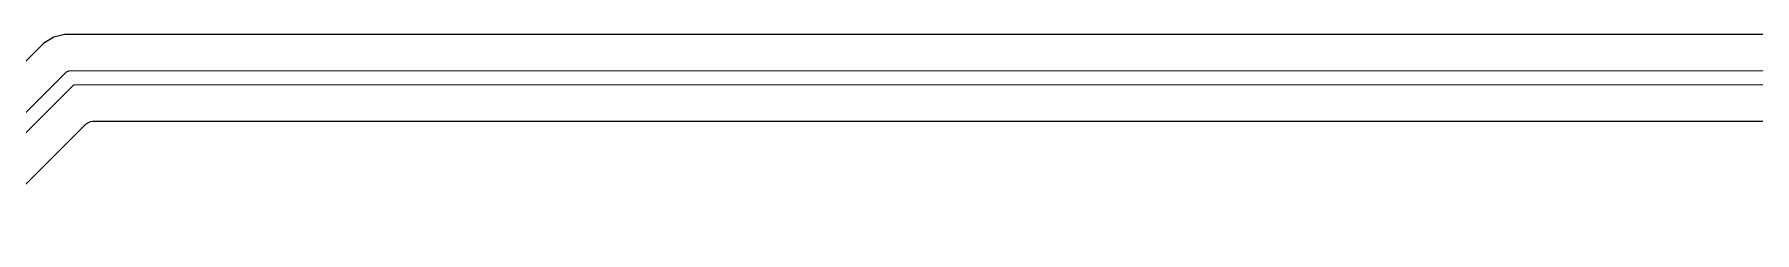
# Model space of a CAD drawing. Header units: millimetres. Extents: x 46 to 4458, y 59 to 1499.
# Drawn here: x 1936.93 to 1960.69, y 841.07 to 843.81 of the extents above; entities that cross this region are included whole.
import ezdxf

# ---------------------------------------------------------------- set-up
doc = ezdxf.new("R2010")
doc.units = ezdxf.units.MM
doc.layers.add('BLACK', color=7, linetype='Continuous')

msp = doc.modelspace()

# ---------------------------------------------------------------- linework, layer by layer
at = {"layer": 'BLACK', "linetype": 'Continuous'}
for p, q in [((1937.201, 843.76646), (1937.06408, 843.68741)), ((1937.20101, 843.76646), (1937.201, 843.76646)), ((1937.29087, 843.79054), (1937.20101, 843.76646)), ((1937.35373, 843.80739), (1937.29087, 843.79054)), ((1937.51185, 843.80739), (1937.35373, 843.80739)), ((1937.51945, 843.80739), (1937.51185, 843.80739)), ((1937.51946, 843.80739), (1937.51945, 843.80739)), ((2002.54812, 843.80739), (1937.51946, 843.80739)), ((1937.06407, 843.68741), (1935.40862, 842.03196)), ((1937.06408, 843.68741), (1937.06407, 843.68741)), ((1935.50565, 841.41889), (1937.36208, 843.2776)), ((1937.36208, 843.2776), (1937.37723, 843.29003)), ((1937.37723, 843.29003), (1937.41328, 843.30497)), ((1937.41328, 843.30497), (2003.01312, 843.30687)), ((1937.47155, 843.10689), (1935.57582, 841.20883)), ((2003.01312, 843.10879), (1937.47155, 843.10689)), ((1936.14038, 841.06524), (1937.64521, 842.57007)), ((1937.64521, 842.57007), (1937.70653, 842.60355)), ((1937.70653, 842.60355), (1937.73289, 842.60639)), ((1937.73289, 842.60639), (2002.54812, 842.60639))]:
    msp.add_line(p, q, dxfattribs=at)

doc.saveas('drawing.dxf')
